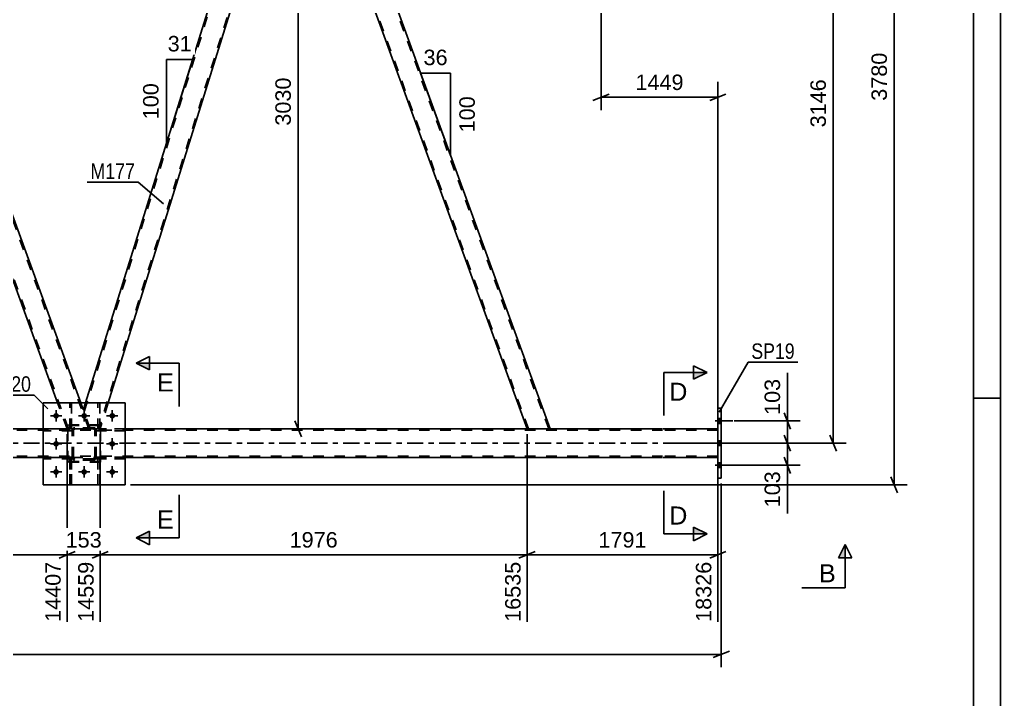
# Model space of a CAD drawing. Header units: millimetres. Extents: x 0 to 3377, y 0 to 1913.
# Drawn here: x 659.5 to 841, y 242.2 to 368.1 of the extents above; entities that cross this region are included whole.
import ezdxf

# ---------------------------------------------------------------- set-up
doc = ezdxf.new("R2010")
doc.units = ezdxf.units.MM
doc.linetypes.add('DXK_LINE_DOT2', pattern=[3.9198, 1.9599, -1.9599])
doc.linetypes.add('DXK_LINE_DOT3', pattern=[5.9187, 2.979, -0.9799, 0.9799, -0.9799])
doc.styles.add('Arial', font='ARIAL.TTF', dxfattribs={"height": 0.2})
doc.styles.add('Arial Narrow', font='ARIALN.TTF', dxfattribs={"height": 0.2})

# ---------------------------------------------------------------- blocks, each defined once
blk = doc.blocks.new('Unknown-203723820-1133')
at = {"color": 5, "linetype": 'Continuous'}
for p, q in [((841, 0), (841, 594)), ((836, 5), (836, 589)), ((841, 298), (836, 298))]:
    blk.add_line(p, q, dxfattribs=at)
blk = doc.blocks.new('Part-203723820-3029 - 2969')
at = {"color": 7, "linetype": 'DXK_LINE_DOT2'}
for p, q in [((674.42, 292.91), (668.42, 292.91)), ((668.42, 286.11), (668.42, 292.91)), ((674.42, 286.11), (674.42, 292.91)), ((674.42, 286.11), (668.42, 286.11))]:
    blk.add_line(p, q, dxfattribs=at)
blk = doc.blocks.new('Part-203723820-3199 - 2969')
at = {"color": 7, "linetype": 'DXK_LINE_DOT2'}
for p, q in [((669.09, 286.75), (668.77, 286.75)), ((668.77, 286.75), (668.77, 281.91)), ((668.77, 286.15), (669.09, 286.15)), ((669.09, 281.91), (669.09, 286.75)), ((668.77, 281.91), (669.09, 281.91))]:
    blk.add_line(p, q, dxfattribs=at)
blk = doc.blocks.new('Bolt-203723820-3030 - 2969')
at = {"linetype": 'Continuous'}
for points in [[(666.74, 294.71, -1), (665.7, 294.71, -1)], [(671.94, 294.71, -1), (670.9, 294.71, -1)], [(677.14, 294.71, -1), (676.1, 294.71, -1)], [(666.74, 289.51, -1), (665.7, 289.51, -1)], [(677.14, 289.51, -1), (676.1, 289.51, -1)], [(666.74, 284.31, -1), (665.7, 284.31, -1)], [(671.94, 284.31, -1), (670.9, 284.31, -1)], [(677.14, 284.31, -1), (676.1, 284.31, -1)]]:
    blk.add_hatch(color=1, dxfattribs=at).paths.add_polyline_path(points)
at = {"color": 1, "linetype": 'Continuous'}
for p, q in [((667.26, 294.71), (665.18, 294.71)), ((666.22, 295.75), (666.22, 293.67)), ((672.46, 294.71), (670.38, 294.71)), ((671.42, 295.75), (671.42, 293.67)), ((677.66, 294.71), (675.58, 294.71)), ((676.62, 295.75), (676.62, 293.67)), ((666.22, 290.55), (666.22, 288.47)), ((676.62, 290.55), (676.62, 288.47)), ((667.26, 289.51), (665.18, 289.51)), ((677.66, 289.51), (675.58, 289.51)), ((666.22, 285.35), (666.22, 283.27)), ((671.42, 285.35), (671.42, 283.27)), ((676.62, 285.35), (676.62, 283.27)), ((667.26, 284.31), (665.18, 284.31)), ((672.46, 284.31), (670.38, 284.31)), ((677.66, 284.31), (675.58, 284.31))]:
    blk.add_line(p, q, dxfattribs=at)
blk = doc.blocks.new('Part-203723820-3087 - 2969')
at = {"color": 7, "linetype": 'DXK_LINE_DOT2'}
for p, q in [((663.82, 297.11), (679.02, 297.11)), ((663.82, 297.11), (663.82, 281.91)), ((679.02, 297.11), (679.02, 281.91)), ((663.82, 281.91), (679.02, 281.91))]:
    blk.add_line(p, q, dxfattribs=at)
blk = doc.blocks.new('Bolt-203723820-3059 - 2969')
at = {"color": 1, "linetype": 'Continuous'}
for p, q in [((665.18, 294.71), (665.87, 294.71)), ((666.22, 295.75), (666.22, 295.06)), ((666.22, 293.67), (666.22, 294.36)), ((667.26, 294.71), (666.56, 294.71)), ((670.38, 294.71), (671.07, 294.71)), ((671.42, 295.75), (671.42, 295.06)), ((671.42, 293.67), (671.42, 294.36)), ((672.46, 294.71), (671.76, 294.71)), ((675.58, 294.71), (676.27, 294.71)), ((676.62, 295.75), (676.62, 295.06)), ((676.62, 293.67), (676.62, 294.36)), ((677.66, 294.71), (676.96, 294.71)), ((666.22, 290.55), (666.22, 289.86)), ((676.62, 290.55), (676.62, 289.86)), ((665.18, 289.51), (665.87, 289.51)), ((666.22, 288.47), (666.22, 289.16)), ((667.26, 289.51), (666.56, 289.51)), ((675.58, 289.51), (676.27, 289.51)), ((676.62, 288.47), (676.62, 289.16)), ((677.66, 289.51), (676.96, 289.51)), ((666.22, 285.35), (666.22, 284.66)), ((671.42, 285.35), (671.42, 284.66)), ((676.62, 285.35), (676.62, 284.66)), ((665.18, 284.31), (665.87, 284.31)), ((666.22, 283.27), (666.22, 283.96)), ((667.26, 284.31), (666.56, 284.31)), ((670.38, 284.31), (671.07, 284.31)), ((671.42, 283.27), (671.42, 283.96)), ((672.46, 284.31), (671.76, 284.31)), ((675.58, 284.31), (676.27, 284.31)), ((676.62, 283.27), (676.62, 283.96)), ((677.66, 284.31), (676.96, 284.31))]:
    blk.add_line(p, q, dxfattribs=at)
blk = doc.blocks.new('Part-203723820-3177 - 2969')
at = {"color": 2, "linetype": 'Continuous'}
for p, q in [((663.82, 292.29), (508.75, 292.29)), ((778.48, 292.29), (679.02, 292.29)), ((788.7, 292.29), (778.58, 292.29)), ((663.82, 287.01), (508.75, 287.01)), ((778.48, 287.01), (679.02, 287.01)), ((788.7, 287.01), (778.58, 287.01))]:
    blk.add_line(p, q, dxfattribs=at)
at = {"color": 7, "linetype": 'DXK_LINE_DOT2'}
for p, q in [((679.02, 292.29), (663.82, 292.29)), ((788.7, 292.29), (788.7, 287.01)), ((778.48, 292.05), (91.99, 292.05)), ((788.7, 292.05), (778.58, 292.05)), ((778.48, 287.25), (91.99, 287.25)), ((679.02, 287.01), (663.82, 287.01)), ((788.7, 287.25), (778.58, 287.25))]:
    blk.add_line(p, q, dxfattribs=at)
at = {"color": 7, "linetype": 'DXK_LINE_DOT3'}
for p, q in [((91.99, 289.65), (778.48, 289.65)), ((778.58, 289.65), (788.7, 289.65))]:
    blk.add_line(p, q, dxfattribs=at)
blk = doc.blocks.new('Part-203723820-3093 - 2969')
at = {"color": 7, "linetype": 'DXK_LINE_DOT2'}
for p, q in [((669.22, 287.07), (663.82, 287.07)), ((663.82, 286.75), (663.82, 287.07)), ((668.62, 286.75), (668.62, 287.07)), ((669.22, 287.07), (669.22, 286.75)), ((669.22, 286.75), (663.82, 286.75))]:
    blk.add_line(p, q, dxfattribs=at)
blk = doc.blocks.new('Part-203723820-3096 - 2969')
at = {"color": 7, "linetype": 'DXK_LINE_DOT2'}
for p, q in [((673.97, 292.27), (673.97, 297.11)), ((673.97, 297.11), (674.29, 297.11)), ((674.29, 297.11), (674.29, 292.27)), ((673.97, 292.87), (674.29, 292.87)), ((674.29, 292.27), (673.97, 292.27))]:
    blk.add_line(p, q, dxfattribs=at)
blk = doc.blocks.new('Part-203723820-3108 - 2969')
at = {"color": 2, "linetype": 'Continuous'}
for p, q in [((679.02, 297.11), (663.82, 297.11)), ((663.82, 281.91), (663.82, 297.11)), ((679.02, 281.91), (679.02, 297.11)), ((679.02, 281.91), (663.82, 281.91))]:
    blk.add_line(p, q, dxfattribs=at)
blk = doc.blocks.new('Part-203723820-3111 - 2969')
at = {"color": 7, "linetype": 'DXK_LINE_DOT2'}
for p, q in [((674.29, 286.75), (673.97, 286.75)), ((673.97, 286.75), (673.97, 281.91)), ((673.97, 286.15), (674.29, 286.15)), ((674.29, 281.91), (674.29, 286.75)), ((673.97, 281.91), (674.29, 281.91))]:
    blk.add_line(p, q, dxfattribs=at)
blk = doc.blocks.new('Part-203723820-3114 - 2969')
at = {"color": 7, "linetype": 'DXK_LINE_DOT2'}
for p, q in [((669.22, 287.07), (663.82, 287.07)), ((663.82, 287.07), (663.82, 286.75)), ((668.62, 286.75), (668.62, 287.07)), ((669.22, 286.75), (669.22, 287.07)), ((669.22, 286.75), (663.82, 286.75))]:
    blk.add_line(p, q, dxfattribs=at)
blk = doc.blocks.new('Part-203723820-3121 - 2969')
at = {"color": 7, "linetype": 'DXK_LINE_DOT2'}
for p, q in [((668.77, 281.91), (668.77, 286.75)), ((668.77, 286.75), (669.09, 286.75)), ((668.77, 286.15), (669.09, 286.15)), ((669.09, 286.75), (669.09, 281.91)), ((669.09, 281.91), (668.77, 281.91))]:
    blk.add_line(p, q, dxfattribs=at)
blk = doc.blocks.new('Bolt-203723820-3152 - 2969')
at = {"linetype": 'Continuous'}
for points in [[(789.34, 293.31), (789.34, 294.19), (788.7, 294.19), (788.7, 293.31)], [(789.34, 293.31), (789.34, 294.19), (788.7, 294.19), (788.7, 293.31)], [(789.34, 293.31), (789.34, 294.19), (788.7, 294.19), (788.7, 293.31)], [(789.34, 289.21), (789.34, 290.09), (788.7, 290.09), (788.7, 289.21)], [(789.34, 289.21), (789.34, 290.09), (788.7, 290.09), (788.7, 289.21)], [(789.34, 285.11), (789.34, 285.99), (788.7, 285.99), (788.7, 285.11)], [(789.34, 285.11), (789.34, 285.99), (788.7, 285.99), (788.7, 285.11)], [(789.34, 285.11), (789.34, 285.99), (788.7, 285.99), (788.7, 285.11)]]:
    blk.add_hatch(color=1, dxfattribs=at).paths.add_polyline_path(points)
at = {"color": 1, "linetype": 'Continuous'}
for p, q in [((788.7, 294.19), (789.34, 294.19)), ((788.7, 294.19), (789.34, 294.19)), ((788.7, 294.19), (789.34, 294.19)), ((788.18, 293.75), (791.5, 293.75)), ((788.18, 293.75), (791.5, 293.75)), ((788.18, 293.75), (791.5, 293.75)), ((788.7, 293.31), (789.34, 293.31)), ((788.7, 293.31), (789.34, 293.31)), ((788.7, 293.31), (789.34, 293.31)), ((788.18, 289.65), (791.5, 289.65)), ((788.18, 289.65), (791.5, 289.65)), ((788.7, 290.09), (789.34, 290.09)), ((788.7, 290.09), (789.34, 290.09)), ((788.7, 289.21), (789.34, 289.21)), ((788.7, 289.21), (789.34, 289.21)), ((788.18, 285.55), (791.5, 285.55)), ((788.18, 285.55), (791.5, 285.55)), ((788.18, 285.55), (791.5, 285.55)), ((788.7, 285.99), (789.34, 285.99)), ((788.7, 285.99), (789.34, 285.99)), ((788.7, 285.99), (789.34, 285.99)), ((788.7, 285.11), (789.34, 285.11)), ((788.7, 285.11), (789.34, 285.11)), ((788.7, 285.11), (789.34, 285.11))]:
    blk.add_line(p, q, dxfattribs=at)
blk = doc.blocks.new('Part-203723820-3162 - 2969')
at = {"color": 7, "linetype": 'DXK_LINE_DOT2'}
for p, q in [((669.51, 292.48), (669.7, 292.51)), ((669.7, 292.51), (669.51, 292.48)), ((669.6, 292.25), (669.7, 292.27)), ((673.14, 292.51), (669.7, 292.51)), ((669.7, 292.27), (673.14, 292.27)), ((673.14, 292.51), (673.32, 292.48)), ((673.32, 292.48), (673.14, 292.51)), ((673.14, 292.27), (673.23, 292.25)), ((669.22, 292.03), (669.25, 292.22)), ((669.25, 292.22), (669.22, 292.03)), ((669.22, 286.99), (669.22, 292.03)), ((669.46, 292.03), (669.47, 292.12)), ((669.46, 286.99), (669.46, 292.03)), ((669.47, 292.12), (669.53, 292.2)), ((669.53, 292.2), (669.6, 292.25)), ((673.23, 292.25), (673.31, 292.2)), ((673.31, 292.2), (673.36, 292.12)), ((673.36, 292.12), (673.38, 292.03)), ((673.38, 286.99), (673.38, 292.03)), ((673.58, 292.22), (673.62, 292.03)), ((673.62, 292.03), (673.58, 292.22)), ((673.62, 286.99), (673.62, 292.03)), ((669.25, 286.81), (669.22, 286.99)), ((669.22, 286.99), (669.25, 286.81)), ((669.47, 286.9), (669.46, 286.99)), ((669.53, 286.82), (669.47, 286.9)), ((669.6, 286.77), (669.53, 286.82)), ((673.31, 286.82), (673.23, 286.77)), ((673.36, 286.9), (673.31, 286.82)), ((673.38, 286.99), (673.36, 286.9)), ((673.62, 286.99), (673.58, 286.81)), ((673.58, 286.81), (673.62, 286.99)), ((669.7, 286.51), (669.51, 286.55)), ((669.51, 286.55), (669.7, 286.51)), ((669.7, 286.75), (669.6, 286.77)), ((673.14, 286.75), (669.7, 286.75)), ((673.14, 286.51), (669.7, 286.51)), ((673.23, 286.77), (673.14, 286.75)), ((673.32, 286.55), (673.14, 286.51)), ((673.14, 286.51), (673.32, 286.55))]:
    blk.add_line(p, q, dxfattribs=at)
at = {"color": 7, "linetype": 'DXK_LINE_DOT3'}
blk.add_line((671.42, 289.51), (671.42, 289.51), dxfattribs=at)
at = {"color": 7, "linetype": 'DXK_LINE_DOT2'}
for centre, start, end in [((669.7, 292.03), 112.5, 157.5), ((669.7, 292.03), 112.5, 157.5), ((673.14, 292.03), 22.5, 67.5), ((673.14, 292.03), 22.5, 67.5), ((669.7, 286.99), 202.5, 247.5), ((669.7, 286.99), 202.5, 247.5), ((673.14, 286.99), 292.5, 337.5), ((673.14, 286.99), 292.5, 337.5)]:
    blk.add_arc(centre, 0.48, start, end, dxfattribs=at)
blk = doc.blocks.new('Part-203723820-3219 - 2969')
at = {"color": 2, "linetype": 'Continuous'}
for p, q in [((673.97, 297.11), (673.97, 297.11)), ((674.29, 297.11), (673.97, 297.11)), ((674.29, 297.11), (674.29, 297.11))]:
    blk.add_line(p, q, dxfattribs=at)
at = {"color": 7, "linetype": 'DXK_LINE_DOT2'}
for p, q in [((673.97, 292.27), (673.97, 297.11)), ((674.29, 292.27), (674.29, 297.11)), ((673.97, 292.87), (674.29, 292.87)), ((674.29, 292.27), (673.97, 292.27))]:
    blk.add_line(p, q, dxfattribs=at)
blk = doc.blocks.new('Part-203723820-3346 - 2969')
at = {"color": 7, "linetype": 'DXK_LINE_DOT2'}
for p, q in [((673.62, 286.75), (673.62, 287.07)), ((673.62, 287.07), (679.02, 287.07)), ((674.22, 286.75), (674.22, 287.07)), ((679.02, 287.07), (679.02, 286.75)), ((679.02, 286.75), (673.62, 286.75))]:
    blk.add_line(p, q, dxfattribs=at)
blk = doc.blocks.new('Part-203723820-3226 - 2969')
at = {"color": 2, "linetype": 'Continuous'}
for p, q in [((668.77, 297.11), (668.77, 297.11)), ((669.09, 297.11), (668.77, 297.11)), ((669.09, 297.11), (669.09, 297.11))]:
    blk.add_line(p, q, dxfattribs=at)
at = {"color": 7, "linetype": 'DXK_LINE_DOT2'}
for p, q in [((668.77, 292.27), (668.77, 297.11)), ((669.09, 292.27), (669.09, 297.11)), ((668.77, 292.87), (669.09, 292.87)), ((669.09, 292.27), (668.77, 292.27))]:
    blk.add_line(p, q, dxfattribs=at)
blk = doc.blocks.new('Part-203723820-3227 - 2969')
at = {"color": 7, "linetype": 'DXK_LINE_DOT2'}
for p, q in [((669.22, 292.27), (663.82, 292.27)), ((663.82, 292.27), (663.82, 291.95)), ((668.62, 291.95), (668.62, 292.27)), ((669.22, 291.95), (669.22, 292.27)), ((669.22, 291.95), (663.82, 291.95))]:
    blk.add_line(p, q, dxfattribs=at)
blk = doc.blocks.new('Part-203723820-3228 - 2969')
at = {"color": 7, "linetype": 'DXK_LINE_DOT2'}
for p, q in [((679.02, 287.07), (673.62, 287.07)), ((673.62, 287.07), (673.62, 286.75)), ((674.22, 286.75), (674.22, 287.07)), ((679.02, 286.75), (679.02, 287.07)), ((673.62, 286.75), (679.02, 286.75))]:
    blk.add_line(p, q, dxfattribs=at)
blk = doc.blocks.new('Part-203723820-3241 - 2969')
at = {"color": 7, "linetype": 'DXK_LINE_DOT2'}
for p, q in [((679.02, 292.27), (673.62, 292.27)), ((673.62, 292.27), (673.62, 291.95)), ((674.22, 291.95), (674.22, 292.27)), ((679.02, 291.95), (679.02, 292.27)), ((673.62, 291.95), (679.02, 291.95))]:
    blk.add_line(p, q, dxfattribs=at)
blk = doc.blocks.new('Part-203723820-3242 - 2969')
at = {"color": 7, "linetype": 'DXK_LINE_DOT2'}
for p, q in [((673.62, 291.95), (673.62, 292.27)), ((673.62, 292.27), (679.02, 292.27)), ((674.22, 291.95), (674.22, 292.27)), ((679.02, 292.27), (679.02, 291.95)), ((679.02, 291.95), (673.62, 291.95))]:
    blk.add_line(p, q, dxfattribs=at)
blk = doc.blocks.new('Part-203723820-3378 - 2969')
at = {"color": 7, "linetype": 'DXK_LINE_DOT2'}
for p, q in [((708.21, 413.51), (671.39, 295.39)), ((710.69, 409.63), (674.12, 292.29)), ((671.68, 297.11), (671.26, 295.76)), ((675.87, 297.11), (674.37, 292.29)), ((672.52, 292.29), (671.26, 295.76)), ((674.37, 292.29), (672.52, 292.29))]:
    blk.add_line(p, q, dxfattribs=at)
at = {"color": 2, "linetype": 'Continuous'}
for p, q in [((707.96, 413.51), (671.68, 297.11)), ((709.28, 413.51), (707.96, 413.51)), ((710.83, 409.26), (709.28, 413.51)), ((710.83, 409.26), (675.87, 297.11))]:
    blk.add_line(p, q, dxfattribs=at)
blk = doc.blocks.new('Part-203723820-3285 - 2969')
at = {"color": 7, "linetype": 'DXK_LINE_DOT2'}
for p, q in [((668.77, 292.27), (668.77, 297.11)), ((668.77, 297.11), (669.09, 297.11)), ((669.09, 297.11), (669.09, 292.27)), ((668.77, 292.87), (669.09, 292.87)), ((669.09, 292.27), (668.77, 292.27))]:
    blk.add_line(p, q, dxfattribs=at)
blk = doc.blocks.new('Part-203723820-3424 - 2969')
at = {"color": 2, "linetype": 'Continuous'}
for p, q in [((788.7, 283.15), (788.7, 296.15)), ((788.7, 296.15), (789.34, 296.15)), ((789.34, 296.15), (789.34, 283.15)), ((789.34, 283.15), (788.7, 283.15))]:
    blk.add_line(p, q, dxfattribs=at)
blk = doc.blocks.new('Part-203723820-3326 - 2969')
at = {"color": 2, "linetype": 'Continuous'}
for p, q in [((709.28, 413.51), (713.54, 413.51)), ((757.66, 292.29), (713.54, 413.51)), ((753.4, 292.29), (710.83, 409.26))]:
    blk.add_line(p, q, dxfattribs=at)
at = {"color": 7, "linetype": 'DXK_LINE_DOT2'}
for p, q in [((710.83, 409.26), (709.28, 413.51)), ((753.65, 292.29), (709.53, 413.51)), ((757.4, 292.29), (713.28, 413.51)), ((757.66, 292.29), (753.4, 292.29))]:
    blk.add_line(p, q, dxfattribs=at)
blk = doc.blocks.new('Part-203723820-3327 - 2969')
at = {"color": 7, "linetype": 'DXK_LINE_DOT2'}
for p, q in [((669.51, 292.48), (669.7, 292.51)), ((669.7, 292.51), (669.51, 292.48)), ((669.6, 292.25), (669.7, 292.27)), ((673.14, 292.51), (669.7, 292.51)), ((669.7, 292.27), (673.14, 292.27)), ((673.14, 292.51), (673.32, 292.48)), ((673.32, 292.48), (673.14, 292.51)), ((673.14, 292.27), (673.23, 292.25)), ((669.22, 292.03), (669.25, 292.22)), ((669.25, 292.22), (669.22, 292.03)), ((669.22, 286.99), (669.22, 292.03)), ((669.46, 292.03), (669.47, 292.12)), ((669.46, 286.99), (669.46, 292.03)), ((669.47, 292.12), (669.53, 292.2)), ((669.53, 292.2), (669.6, 292.25)), ((673.23, 292.25), (673.31, 292.2)), ((673.31, 292.2), (673.36, 292.12)), ((673.36, 292.12), (673.38, 292.03)), ((673.38, 286.99), (673.38, 292.03)), ((673.58, 292.22), (673.62, 292.03)), ((673.62, 292.03), (673.58, 292.22)), ((673.62, 286.99), (673.62, 292.03)), ((669.25, 286.81), (669.22, 286.99)), ((669.22, 286.99), (669.25, 286.81)), ((669.47, 286.9), (669.46, 286.99)), ((669.53, 286.82), (669.47, 286.9)), ((669.6, 286.77), (669.53, 286.82)), ((673.31, 286.82), (673.23, 286.77)), ((673.36, 286.9), (673.31, 286.82)), ((673.38, 286.99), (673.36, 286.9)), ((673.62, 286.99), (673.58, 286.81)), ((673.58, 286.81), (673.62, 286.99)), ((669.7, 286.51), (669.51, 286.55)), ((669.51, 286.55), (669.7, 286.51)), ((669.7, 286.75), (669.6, 286.77)), ((673.14, 286.75), (669.7, 286.75)), ((673.14, 286.51), (669.7, 286.51)), ((673.23, 286.77), (673.14, 286.75)), ((673.32, 286.55), (673.14, 286.51)), ((673.14, 286.51), (673.32, 286.55))]:
    blk.add_line(p, q, dxfattribs=at)
at = {"color": 7, "linetype": 'DXK_LINE_DOT3'}
blk.add_line((671.42, 289.51), (671.42, 289.51), dxfattribs=at)
at = {"color": 7, "linetype": 'DXK_LINE_DOT2'}
for centre, start, end in [((669.7, 292.03), 112.5, 157.5), ((669.7, 292.03), 112.5, 157.5), ((673.14, 292.03), 22.5, 67.5), ((673.14, 292.03), 22.5, 67.5), ((669.7, 286.99), 202.5, 247.5), ((669.7, 286.99), 202.5, 247.5), ((673.14, 286.99), 292.5, 337.5), ((673.14, 286.99), 292.5, 337.5)]:
    blk.add_arc(centre, 0.48, start, end, dxfattribs=at)
blk = doc.blocks.new('Part-203723820-3345 - 2969')
at = {"color": 7, "linetype": 'DXK_LINE_DOT2'}
for p, q in [((669.22, 292.27), (663.82, 292.27)), ((663.82, 291.95), (663.82, 292.27)), ((668.62, 291.95), (668.62, 292.27)), ((669.22, 292.27), (669.22, 291.95)), ((669.22, 291.95), (663.82, 291.95))]:
    blk.add_line(p, q, dxfattribs=at)
blk = doc.blocks.new('Part-203723820-3367 - 2969')
at = {"color": 7, "linetype": 'DXK_LINE_DOT2'}
for p, q in [((673.97, 281.91), (673.97, 286.75)), ((673.97, 286.75), (674.29, 286.75)), ((673.97, 286.15), (674.29, 286.15)), ((674.29, 286.75), (674.29, 281.91)), ((674.29, 281.91), (673.97, 281.91))]:
    blk.add_line(p, q, dxfattribs=at)
blk = doc.blocks.new('Part-203723820-3383 - 2969')
at = {"color": 2, "linetype": 'Continuous'}
for p, q in [((628.4, 413.51), (624.14, 413.51)), ((628.4, 413.51), (670.77, 297.11)), ((666.51, 297.11), (625.69, 409.26))]:
    blk.add_line(p, q, dxfattribs=at)
at = {"color": 7, "linetype": 'DXK_LINE_DOT2'}
for p, q in [((624.14, 413.51), (625.69, 409.26)), ((668.52, 292.29), (624.4, 413.51)), ((672.27, 292.29), (628.15, 413.51)), ((668.27, 292.29), (666.51, 297.11)), ((672.52, 292.29), (670.77, 297.11)), ((672.52, 292.29), (668.27, 292.29))]:
    blk.add_line(p, q, dxfattribs=at)
blk = doc.blocks.new('Part-203723820-3419 - 2969')
at = {"color": 7, "linetype": 'DXK_LINE_DOT2'}
for p, q in [((674.42, 293.05), (668.42, 293.05)), ((668.42, 286.25), (668.42, 293.05)), ((674.42, 286.25), (674.42, 293.05)), ((674.42, 286.25), (668.42, 286.25))]:
    blk.add_line(p, q, dxfattribs=at)
blk = doc.blocks.new('StraightDimension-203723820-4630 - 2969')
at = {"color": 7, "linetype": 'Continuous'}
for p, q in [((810.65, 414.01), (809.45, 417.01)), ((718.86, 415.51), (812.45, 415.51)), ((810.05, 289.65), (810.05, 415.51)), ((809.45, 291.15), (810.65, 288.15)), ((778.95, 289.65), (812.45, 289.65))]:
    blk.add_line(p, q, dxfattribs=at)
at = {"color": 0}
blk.add_wipeout([(809.3, 357.63), (805.1, 357.63), (805.1, 347.53), (809.3, 347.53)], dxfattribs=at)
at = {"color": 3, "style": 'Arial'}
blk.add_text('3146', height=2.865, rotation=90.0002, dxfattribs=at).set_placement((808.7, 348.13))
blk = doc.blocks.new('StraightDimension-203723820-4589 - 2969')
at = {"color": 7, "linetype": 'Continuous'}
for p, q in [((800.97, 295.25), (802.17, 292.25)), ((791.74, 293.75), (803.97, 293.75)), ((801.57, 289.65), (801.57, 293.75)), ((802.17, 288.15), (800.97, 291.15)), ((790.34, 289.65), (803.97, 289.65))]:
    blk.add_line(p, q, dxfattribs=at)
at = {"color": 0}
blk.add_wipeout([(800.82, 302.14), (796.62, 302.14), (796.62, 294.27), (800.82, 294.27)], dxfattribs=at)
at = {"color": 7, "linetype": 'Continuous'}
blk.add_line((801.57, 293.75), (801.57, 302.67), dxfattribs=at)
blk.add_line((801.57, 293.75), (801.57, 302.67), dxfattribs=at)
at = {"color": 3, "style": 'Arial'}
blk.add_text('103', height=2.865, rotation=90.0002, dxfattribs=at).set_placement((800.22, 294.87))
blk = doc.blocks.new('StraightDimension-203723820-3762 - 2969')
at = {"color": 7, "linetype": 'Continuous'}
for p, q in [((753.4, 291.29), (753.4, 256.54)), ((788.7, 286.01), (788.7, 256.54)), ((754.9, 269.55), (751.9, 268.35)), ((753.4, 268.95), (788.7, 268.95)), ((787.2, 268.35), (790.2, 269.55))]:
    blk.add_line(p, q, dxfattribs=at)
at = {"color": 0}
blk.add_wipeout([(776.1, 269.7), (776.1, 273.9), (766, 273.9), (766, 269.7)], dxfattribs=at)
at = {"color": 0, "linetype": 'Continuous'}
blk.add_wipeout([(788.1, 268.25), (783.9, 268.25), (783.9, 255.94), (788.1, 255.94)], dxfattribs=at)
at = {"color": 3, "style": 'Arial'}
blk.add_text('1791', height=2.865, dxfattribs=at).set_placement((766.6, 270.3))
at = {"color": 3, "linetype": 'Continuous', "style": 'Arial'}
blk.add_text('18326', height=2.865, rotation=90.0002, dxfattribs=at).set_placement((787.5, 256.54))
blk = doc.blocks.new('StraightDimension-203723820-3830 - 2969')
at = {"color": 7, "linetype": 'Continuous'}
for p, q in [((589.23, 291.29), (589.23, 256.54)), ((668.27, 291.29), (668.27, 256.54)), ((590.73, 269.55), (587.73, 268.35)), ((589.23, 268.95), (668.27, 268.95)), ((666.77, 268.35), (669.77, 269.55))]:
    blk.add_line(p, q, dxfattribs=at)
at = {"color": 0}
blk.add_wipeout([(633.8, 269.7), (633.8, 273.9), (623.7, 273.9), (623.7, 269.7)], dxfattribs=at)
at = {"color": 0, "linetype": 'Continuous'}
blk.add_wipeout([(667.67, 268.25), (663.47, 268.25), (663.47, 255.94), (667.67, 255.94)], dxfattribs=at)
at = {"color": 3, "style": 'Arial'}
blk.add_text('1976', height=2.865, dxfattribs=at).set_placement((624.3, 270.3))
at = {"color": 3, "linetype": 'Continuous', "style": 'Arial'}
blk.add_text('14407', height=2.865, rotation=90.0002, dxfattribs=at).set_placement((667.07, 256.54))
blk = doc.blocks.new('StraightDimension-203723820-4597 - 2969')
at = {"color": 7, "linetype": 'Continuous'}
for p, q in [((767.08, 412.51), (767.08, 351.3)), ((788.7, 293.29), (788.7, 356.55)), ((768.58, 354.3), (765.58, 353.1)), ((787.2, 353.1), (790.2, 354.3)), ((767.08, 353.7), (788.7, 353.7))]:
    blk.add_line(p, q, dxfattribs=at)
at = {"color": 0}
blk.add_wipeout([(782.94, 354.45), (782.94, 358.65), (772.85, 358.65), (772.85, 354.45)], dxfattribs=at)
at = {"color": 3, "style": 'Arial'}
blk.add_text('1449', height=2.865, dxfattribs=at).set_placement((773.45, 355.05))
blk = doc.blocks.new('StraightDimension-203723820-3751 - 2969')
at = {"color": 7, "linetype": 'Continuous'}
for p, q in [((789.34, 282.15), (789.34, 248.12)), ((45.77, 250.52), (789.34, 250.52)), ((787.84, 249.92), (790.84, 251.12))]:
    blk.add_line(p, q, dxfattribs=at)
blk = doc.blocks.new('StraightDimension-203723820-3781 - 2969')
at = {"color": 7, "linetype": 'Continuous'}
for p, q in [((674.37, 291.29), (674.37, 256.54)), ((753.4, 291.29), (753.4, 256.54)), ((675.87, 269.55), (672.87, 268.35)), ((674.37, 268.95), (753.4, 268.95)), ((751.9, 268.35), (754.9, 269.55))]:
    blk.add_line(p, q, dxfattribs=at)
at = {"color": 0}
blk.add_wipeout([(718.93, 269.7), (718.93, 273.9), (708.84, 273.9), (708.84, 269.7)], dxfattribs=at)
at = {"color": 0, "linetype": 'Continuous'}
blk.add_wipeout([(752.8, 268.25), (748.6, 268.25), (748.6, 255.94), (752.8, 255.94)], dxfattribs=at)
at = {"color": 3, "style": 'Arial'}
blk.add_text('1976', height=2.865, dxfattribs=at).set_placement((709.44, 270.3))
at = {"color": 3, "linetype": 'Continuous', "style": 'Arial'}
blk.add_text('16535', height=2.865, rotation=90.0002, dxfattribs=at).set_placement((752.2, 256.54))
blk = doc.blocks.new('StraightDimension-203723820-3806 - 2969')
at = {"color": 7, "linetype": 'Continuous'}
for p, q in [((668.27, 291.29), (668.27, 256.54)), ((674.37, 291.29), (674.37, 256.54)), ((666.77, 268.35), (669.77, 269.55)), ((668.27, 268.95), (674.37, 268.95)), ((675.87, 269.55), (672.87, 268.35))]:
    blk.add_line(p, q, dxfattribs=at)
at = {"color": 0}
blk.add_wipeout([(675.25, 269.7), (675.25, 273.9), (667.38, 273.9), (667.38, 269.7)], dxfattribs=at)
at = {"color": 0, "linetype": 'Continuous'}
blk.add_wipeout([(673.77, 268.25), (669.57, 268.25), (669.57, 255.94), (673.77, 255.94)], dxfattribs=at)
at = {"color": 3, "style": 'Arial'}
blk.add_text('153', height=2.865, dxfattribs=at).set_placement((667.98, 270.3))
at = {"color": 3, "linetype": 'Continuous', "style": 'Arial'}
blk.add_text('14559', height=2.865, rotation=90.0002, dxfattribs=at).set_placement((673.17, 256.54))
blk = doc.blocks.new('StraightDimension-203723820-4560 - 2969')
at = {"color": 7, "linetype": 'Continuous'}
for p, q in [((711.62, 412.01), (710.42, 415.01)), ((716.33, 413.51), (708.17, 413.51)), ((711.02, 292.29), (711.02, 413.51)), ((710.42, 293.79), (711.62, 290.79)), ((710.6, 292.29), (713.42, 292.29))]:
    blk.add_line(p, q, dxfattribs=at)
at = {"color": 0}
blk.add_wipeout([(710.27, 357.95), (706.07, 357.95), (706.07, 347.85), (710.27, 347.85)], dxfattribs=at)
at = {"color": 3, "style": 'Arial'}
blk.add_text('3030', height=2.865, rotation=90.0002, dxfattribs=at).set_placement((709.67, 348.45))
blk = doc.blocks.new('AngleDimension-203723820-4571 - 2969')
at = {"color": 7, "linetype": 'Continuous'}
for p, q in [((686.68, 360.7), (691.5, 360.7)), ((686.68, 345.23), (691.5, 360.7)), ((686.68, 345.23), (686.68, 360.7)), ((688, 349.47), (691.5, 360.7))]:
    blk.add_line(p, q, dxfattribs=at)
at = {"color": 0}
for points in [[(691.91, 361.6), (691.91, 365.8), (686.27, 365.8), (686.27, 361.6)], [(685.78, 356.9), (681.58, 356.9), (681.58, 349.03), (685.78, 349.03)]]:
    blk.add_wipeout(points, dxfattribs=at)
at = {"color": 3, "style": 'Arial'}
blk.add_text('31', height=2.865, dxfattribs=at).set_placement((686.87, 362.2))
blk.add_text('100', height=2.865, rotation=90.0002, dxfattribs=at).set_placement((685.18, 349.63))
blk = doc.blocks.new('StraightDimension-203723820-4582 - 2969')
at = {"color": 7, "linetype": 'Continuous'}
for p, q in [((800.97, 291.15), (802.17, 288.15)), ((790.34, 289.65), (803.97, 289.65)), ((801.57, 285.55), (801.57, 289.65)), ((802.17, 284.05), (800.97, 287.05)), ((790.34, 285.55), (803.97, 285.55))]:
    blk.add_line(p, q, dxfattribs=at)
at = {"color": 0}
blk.add_wipeout([(800.82, 285.02), (796.62, 285.02), (796.62, 277.15), (800.82, 277.15)], dxfattribs=at)
at = {"color": 7, "linetype": 'Continuous'}
blk.add_line((801.57, 285.55), (801.57, 276.63), dxfattribs=at)
blk.add_line((801.57, 285.55), (801.57, 276.63), dxfattribs=at)
at = {"color": 3, "style": 'Arial'}
blk.add_text('103', height=2.865, rotation=90.0002, dxfattribs=at).set_placement((800.22, 277.75))
blk = doc.blocks.new('AngleDimension-203723820-4765 - 2969')
at = {"color": 7, "linetype": 'Continuous'}
for p, q in [((739.22, 358.16), (733.68, 358.16)), ((739.22, 342.93), (733.68, 358.16)), ((739.22, 342.93), (739.22, 358.16)), ((739.22, 342.93), (739.22, 342.93))]:
    blk.add_line(p, q, dxfattribs=at)
at = {"color": 0}
for points in [[(739.28, 359.06), (739.28, 363.26), (733.63, 363.26), (733.63, 359.06)], [(744.32, 354.48), (740.12, 354.48), (740.12, 346.61), (744.32, 346.61)]]:
    blk.add_wipeout(points, dxfattribs=at)
at = {"color": 3, "style": 'Arial'}
blk.add_text('36', height=2.865, dxfattribs=at).set_placement((734.23, 359.66))
blk.add_text('100', height=2.865, rotation=90.0002, dxfattribs=at).set_placement((743.72, 347.21))
blk = doc.blocks.new('StraightDimension-203723820-4776 - 2969')
at = {"color": 7, "linetype": 'Continuous'}
for p, q in [((821.95, 431.61), (820.75, 434.61)), ((764.04, 433.11), (823.75, 433.11)), ((821.35, 281.91), (821.35, 433.11)), ((820.75, 283.41), (821.95, 280.41)), ((680.02, 281.91), (823.75, 281.91))]:
    blk.add_line(p, q, dxfattribs=at)
at = {"color": 0}
blk.add_wipeout([(820.6, 362.56), (816.4, 362.56), (816.4, 352.46), (820.6, 352.46)], dxfattribs=at)
at = {"color": 3, "style": 'Arial'}
blk.add_text('3780', height=2.865, rotation=90.0002, dxfattribs=at).set_placement((820, 353.06))
blk = doc.blocks.new('SectionMark-203723820-4815 - 2969')
at = {"linetype": 'Continuous'}
for points in [[(784.2, 301.49), (784.2, 302.74), (786.7, 302.74)], [(784.2, 272.82), (784.2, 274.07), (786.7, 272.82)]]:
    blk.add_hatch(color=6, dxfattribs=at).paths.add_polyline_path(points)
at = {"color": 6, "linetype": 'Continuous'}
for p, q in [((784.2, 301.49), (784.2, 303.99)), ((784.2, 303.99), (786.7, 302.74)), ((778.7, 302.74), (778.7, 294.74)), ((778.7, 302.74), (786.7, 302.74)), ((786.7, 302.74), (784.2, 301.49)), ((778.7, 272.82), (778.7, 280.82)), ((778.7, 272.82), (786.7, 272.82)), ((786.7, 272.82), (784.2, 274.07)), ((784.2, 274.07), (784.2, 271.57)), ((786.7, 272.82), (784.2, 271.57))]:
    blk.add_line(p, q, dxfattribs=at)
at = {"color": 0, "linetype": 'Continuous'}
for points in [[(783.07, 297.49), (783.07, 300.99), (779.7, 300.99), (779.7, 297.49)], [(783.07, 274.57), (783.07, 278.07), (779.7, 278.07), (779.7, 274.57)]]:
    blk.add_wipeout(points, dxfattribs=at)
at = {"color": 3, "linetype": 'Continuous', "style": 'Arial'}
for p in [(779.7, 297.49), (779.7, 274.57)]:
    blk.add_text('D', height=3.34, dxfattribs=at).set_placement(p)
blk = doc.blocks.new('Mark-203723820-3104 - 2969')
at = {"color": 0}
blk.add_wipeout([(661.58, 299.16), (661.58, 302.16), (653.54, 302.16), (653.54, 299.16)], dxfattribs=at)
blk.add_wipeout([(661.58, 299.16), (661.58, 302.16), (653.54, 302.16), (653.54, 299.16)], dxfattribs=at)
at = {"color": 30, "linetype": 'Continuous'}
for p in [(652.94, 298.56), (664.7, 295.99)]:
    blk.add_line(p, (662.18, 298.56), dxfattribs=at)
at = {"color": 3, "style": 'Arial Narrow'}
blk.add_text('SP20', height=2.863, dxfattribs=at).set_placement((653.54, 299.16))
blk = doc.blocks.new('Mark-203723820-3374 - 2969')
at = {"color": 0}
blk.add_wipeout([(680.81, 338.59), (680.81, 341.59), (672.59, 341.59), (672.59, 338.59)], dxfattribs=at)
blk.add_wipeout([(680.81, 338.59), (680.81, 341.59), (672.59, 341.59), (672.59, 338.59)], dxfattribs=at)
at = {"color": 30, "linetype": 'Continuous'}
for p in [(671.99, 337.99), (686.08, 333.98)]:
    blk.add_line(p, (681.41, 337.99), dxfattribs=at)
at = {"color": 3, "style": 'Arial Narrow'}
blk.add_text('M177', height=2.863, dxfattribs=at).set_placement((672.59, 338.59))
blk = doc.blocks.new('Mark-203723820-3420 - 2969')
at = {"color": 0}
blk.add_wipeout([(802.94, 305.25), (802.94, 308.25), (794.9, 308.25), (794.9, 305.25)], dxfattribs=at)
blk.add_wipeout([(802.94, 305.25), (802.94, 308.25), (794.9, 308.25), (794.9, 305.25)], dxfattribs=at)
at = {"color": 30, "linetype": 'Continuous'}
for p, q in [((788.93, 295.39), (794.3, 304.65)), ((794.3, 304.65), (803.54, 304.65))]:
    blk.add_line(p, q, dxfattribs=at)
at = {"color": 3, "style": 'Arial Narrow'}
blk.add_text('SP19', height=2.863, dxfattribs=at).set_placement((794.9, 305.25))
blk = doc.blocks.new('SectionMark-203723820-4801 - 2969')
at = {"linetype": 'Continuous'}
for points in [[(683.52, 304.46), (683.52, 303.21), (681.02, 304.46)], [(683.52, 273.33), (683.52, 272.08), (681.02, 272.08)]]:
    blk.add_hatch(color=6, dxfattribs=at).paths.add_polyline_path(points)
at = {"color": 6, "linetype": 'Continuous'}
for p, q in [((681.02, 304.46), (683.52, 305.71)), ((683.52, 303.21), (683.52, 305.71)), ((689.02, 304.46), (681.02, 304.46)), ((681.02, 304.46), (683.52, 303.21)), ((689.02, 304.46), (689.02, 296.46)), ((689.02, 272.08), (689.02, 280.08)), ((681.02, 272.08), (683.52, 273.33)), ((683.52, 273.33), (683.52, 270.83)), ((689.02, 272.08), (681.02, 272.08)), ((683.52, 270.83), (681.02, 272.08))]:
    blk.add_line(p, q, dxfattribs=at)
at = {"color": 0, "linetype": 'Continuous'}
for points in [[(688.02, 299.21), (688.02, 302.71), (684.91, 302.71), (684.91, 299.21)], [(688.02, 273.83), (688.02, 277.33), (684.91, 277.33), (684.91, 273.83)]]:
    blk.add_wipeout(points, dxfattribs=at)
at = {"color": 3, "linetype": 'Continuous', "style": 'Arial'}
for p in [(684.91, 299.21), (684.91, 273.83)]:
    blk.add_text('E', height=3.34, dxfattribs=at).set_placement(p)
blk = doc.blocks.new('SectionMark-203723820-4811 - 2969')
at = {"linetype": 'Continuous'}
blk.add_hatch(color=6, dxfattribs=at).paths.add_polyline_path([(812.28, 268.37), (811.03, 268.37), (812.28, 270.87)])
at = {"color": 6, "linetype": 'Continuous'}
for p, q in [((812.28, 270.87), (811.03, 268.37)), ((812.28, 262.87), (812.28, 270.87)), ((812.28, 270.87), (813.53, 268.37)), ((811.03, 268.37), (813.53, 268.37)), ((812.28, 262.87), (804.28, 262.87))]:
    blk.add_line(p, q, dxfattribs=at)
at = {"color": 0, "linetype": 'Continuous'}
blk.add_wipeout([(810.53, 263.87), (810.53, 267.37), (807.42, 267.37), (807.42, 263.87)], dxfattribs=at)
at = {"color": 3, "linetype": 'Continuous', "style": 'Arial'}
blk.add_text('B', height=3.34, dxfattribs=at).set_placement((807.42, 263.87))

msp = doc.modelspace()

# ---------------------------------------------------------------- block references
for name in ['Unknown-203723820-1133', 'Part-203723820-3383 - 2969', 'Part-203723820-3378 - 2969', 'Part-203723820-3326 - 2969', 'Part-203723820-3087 - 2969', 'Part-203723820-3108 - 2969', 'Part-203723820-3226 - 2969', 'Part-203723820-3285 - 2969', 'Part-203723820-3096 - 2969', 'Part-203723820-3219 - 2969', 'Part-203723820-3424 - 2969', 'Bolt-203723820-3030 - 2969', 'Bolt-203723820-3059 - 2969', 'Bolt-203723820-3152 - 2969', 'Part-203723820-3177 - 2969', 'Part-203723820-3227 - 2969', 'Part-203723820-3345 - 2969', 'Part-203723820-3419 - 2969', 'Part-203723820-3029 - 2969', 'Part-203723820-3162 - 2969', 'Part-203723820-3327 - 2969', 'Part-203723820-3241 - 2969', 'Part-203723820-3242 - 2969', 'Part-203723820-3093 - 2969', 'Part-203723820-3114 - 2969', 'Part-203723820-3346 - 2969', 'Part-203723820-3228 - 2969', 'Part-203723820-3199 - 2969', 'Part-203723820-3121 - 2969', 'Part-203723820-3111 - 2969', 'Part-203723820-3367 - 2969']:
    msp.add_blockref(name, (0, 0))

# ---------------------------------------------------------------- next in the draw order: block references
for name in ['StraightDimension-203723820-4630 - 2969', 'StraightDimension-203723820-3830 - 2969']:
    msp.add_blockref(name, (0, 0))

# ---------------------------------------------------------------- next in the draw order: block references
msp.add_blockref('StraightDimension-203723820-4589 - 2969', (0, 0))

# ---------------------------------------------------------------- next in the draw order: block references
for name in ['StraightDimension-203723820-4597 - 2969', 'StraightDimension-203723820-3762 - 2969']:
    msp.add_blockref(name, (0, 0))

# ---------------------------------------------------------------- next in the draw order: block references
msp.add_blockref('StraightDimension-203723820-3751 - 2969', (0, 0))

# ---------------------------------------------------------------- next in the draw order: block references
for name in ['AngleDimension-203723820-4571 - 2969', 'AngleDimension-203723820-4765 - 2969', 'Mark-203723820-3104 - 2969', 'StraightDimension-203723820-3781 - 2969', 'StraightDimension-203723820-4582 - 2969']:
    msp.add_blockref(name, (0, 0))

# ---------------------------------------------------------------- next in the draw order: block references
for name in ['StraightDimension-203723820-4560 - 2969', 'StraightDimension-203723820-3806 - 2969']:
    msp.add_blockref(name, (0, 0))

# ---------------------------------------------------------------- next in the draw order: block references
msp.add_blockref('StraightDimension-203723820-4776 - 2969', (0, 0))

# ---------------------------------------------------------------- next in the draw order: block references
for name in ['Mark-203723820-3374 - 2969', 'Mark-203723820-3420 - 2969', 'SectionMark-203723820-4801 - 2969', 'SectionMark-203723820-4815 - 2969']:
    msp.add_blockref(name, (0, 0))

# ---------------------------------------------------------------- next in the draw order: block references
msp.add_blockref('SectionMark-203723820-4811 - 2969', (0, 0))

doc.saveas('drawing.dxf')
